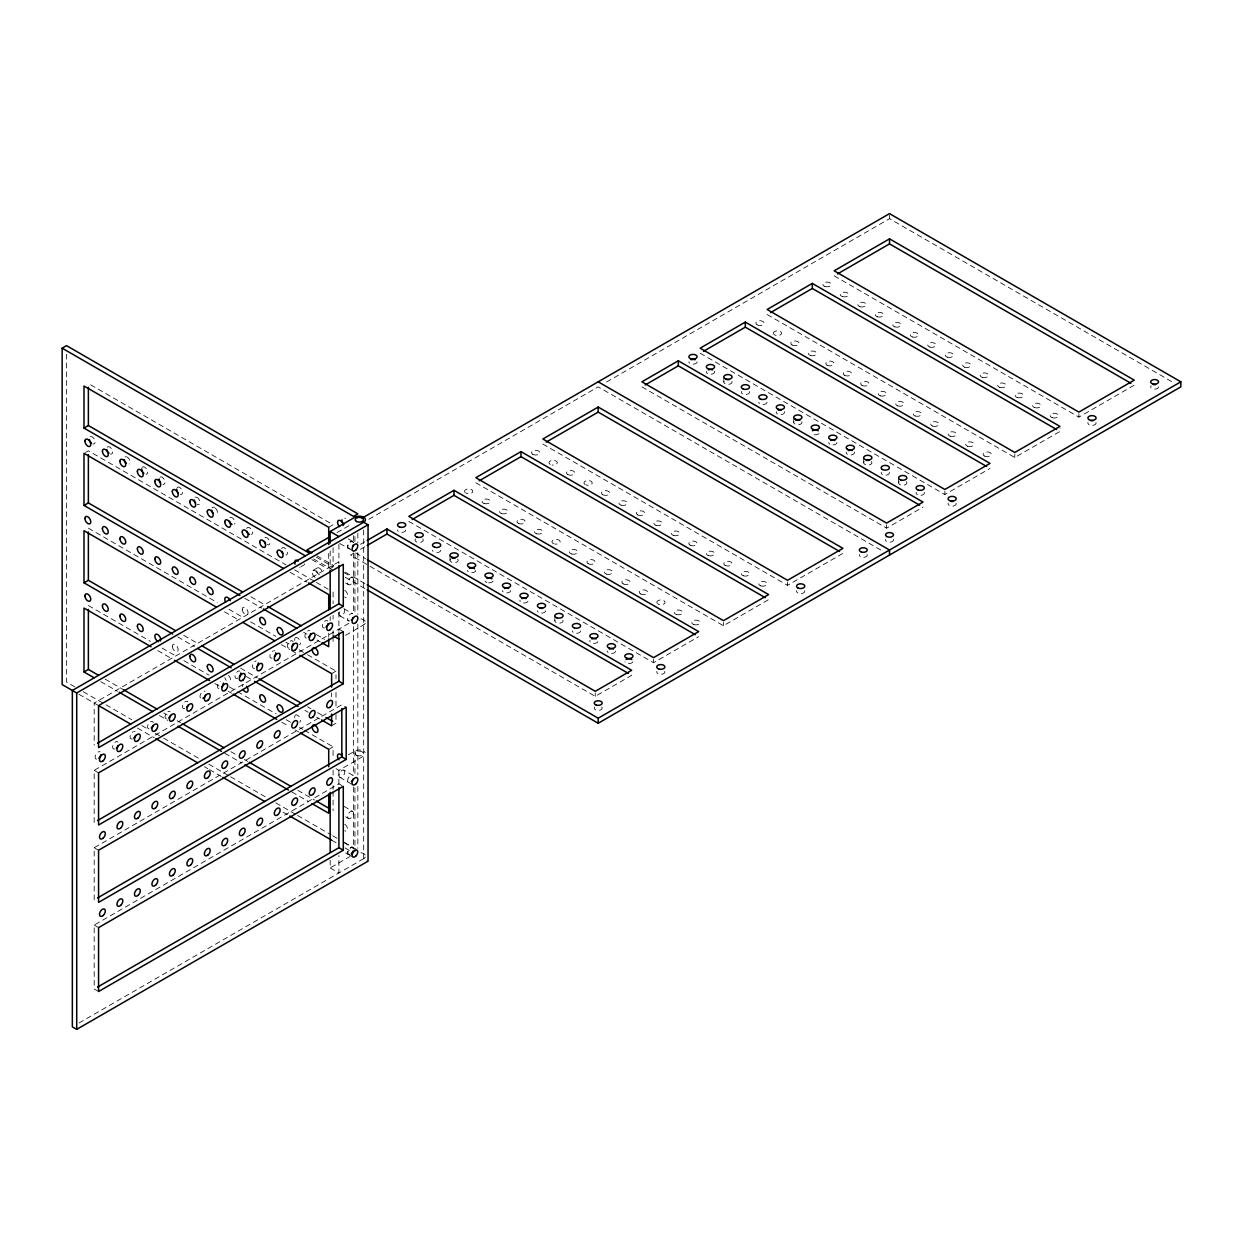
<?xml version="1.0" encoding="UTF-8"?>
<svg xmlns="http://www.w3.org/2000/svg" width="1243" height="1243" viewBox="0 0 1243 1243"><rect width="100%" height="100%" fill="white"/><g stroke="black" fill="none" stroke-linecap="round" stroke-linejoin="round"><path stroke-width="0.75" stroke-dasharray="5 3.75" d="M85.456 452.452L88.377 450.774L286.154 564.959M328.711 527.312L333.077 524.779L88.377 383.497M337.008 532.61L352.064 523.924M368.814 519.294L598.194 386.868L882.825 551.193M606.568 382.036L889.522 218.675L1172.475 382.036M301.117 566.622L304.038 564.943M313.018 570.428L317.385 567.896M360.501 544.279L365.458 541.42M338.904 561.789L94.188 703.072L94.188 745.116M353.882 553.151L350.557 555.062L595.273 696.344L631.693 675.322L631.693 671.966M360.501 549.328L365.458 546.454M333.077 547.712L333.077 566.839L328.711 569.356L328.711 550.245M94.188 822.493L94.188 770.349L349.982 622.681M345.507 635.344L363.671 624.856M331.632 673.644L335.998 671.111L335.998 678.833M94.188 899.87L94.188 847.726L341.825 704.75L346.191 707.283M331.632 725.788L335.998 723.255L335.998 711.664M328.711 749.327L333.077 746.81L333.077 758.432M348.335 754.827L354.939 751.005A6.184 3.574 0 0 1 365.271 752.605M335.998 768.671L338.904 770.349L363.671 756.055A6.184 3.574 0 0 0 365.271 754.454M98.57 991.526L94.188 989.008L94.188 925.087L338.904 783.805L343.286 786.337M408.823 521.423L653.538 662.705L698.706 636.634M542.849 444.046L787.549 585.344L842.909 553.384M641.901 386.868L886.601 528.151L923.021 507.128M700.151 353.23L944.866 494.512L990.034 468.44M834.177 275.853L1078.893 417.135L1134.237 385.19L1134.237 381.819M475.836 482.735L723.457 625.711L768.625 599.639M767.164 314.541L1014.785 457.502L1059.953 431.445L1059.953 428.074M330.172 860.172L330.172 867.909L349.982 856.474M79.039 1022.989L363.671 858.664L368.052 861.181M348.258 538.872L352.624 541.404M339.759 543.486L352.95 550.929M355.591 552.917L365.644 558.729M316.918 555.823L333.652 565.487M345.368 572.246L365.473 583.853M343.891 572.51L352.624 577.56A4.117 2.377 -60 0 1 351.318 583.946A4.117 2.377 -60 0 1 347.745 581.879A4.117 2.377 -60 0 1 352.624 577.56M316.328 557.159L333.077 566.839M313.562 558.93L333.652 570.521M345.368 577.296L365.473 588.902M311.946 559.676L327.033 568.393M345.585 583.014L348.506 584.692M294.529 569.807L314.65 581.413M316.328 582.392L331.415 591.093M290.163 572.324L306.928 582.004M343.876 608.682L352.608 613.731A4.086 2.362 -60 0 0 348.056 617.041A4.086 2.362 -60 0 0 349.811 620.925M339.774 615.767L348.522 620.816M338.904 629.067L343.286 631.584M250.962 596.78L266.033 605.496M316.328 634.52L324.703 639.368M244.902 598.349L261.667 608.013M303.572 632.205L306.928 634.148M316.981 639.959L320.337 641.885M88.377 528.151L217.199 602.529M228.914 609.288L243.97 617.989M250.666 621.857L275.76 636.338M285.797 642.134L289.153 644.06M299.19 649.871L305.887 653.725M307.549 654.688L335.998 671.111M224.548 611.82L239.604 620.506M281.431 644.666L289.805 649.483M291.468 650.462L298.165 654.315M183.746 635.359L198.802 644.045M240.629 668.19L257.363 677.855M307.549 706.832L310.905 708.774M317.587 712.627L324.283 716.496M177.702 636.913L194.436 646.562M246.3 676.518L252.997 680.372M304.861 710.328L308.202 712.255M316.577 717.087L319.917 719.013M88.377 605.527L150.387 641.326M162.118 648.1L177.205 656.801M183.902 660.686L209.057 675.198M229.163 686.804L235.875 690.673M237.553 691.652L276.101 713.902M286.154 719.713L291.188 722.618M299.563 727.45L302.919 729.392M304.597 730.356L333.077 746.81M157.752 650.617L172.839 659.334M214.744 683.526L219.762 686.431M228.153 691.263L231.493 693.206M281.788 722.23L288.485 726.098M295.197 729.967L298.538 731.909M343.891 770.147A4.117 2.377 -60 0 1 342.586 776.533A4.117 2.377 -60 0 1 339.013 774.467A4.117 2.377 -60 0 1 343.891 770.147L352.624 775.197A4.117 2.377 -60 0 0 348.04 778.538A4.117 2.377 -60 0 0 349.811 782.453M339.759 777.279L352.872 784.861M343.891 806.319L352.624 811.353A4.117 2.377 -60 0 1 351.318 817.739A4.117 2.377 -60 0 1 347.745 815.672A4.117 2.377 -60 0 1 352.624 811.353M345.585 816.806L348.506 818.5M105.127 679.113L123.57 689.756M163.796 712.985L167.152 714.911M177.205 720.722L180.561 722.665M230.841 751.689L237.553 755.558M244.249 759.426L247.606 761.369M297.885 790.393L314.65 800.072M100.761 681.63L117.526 691.31M159.43 715.502L167.805 720.35M224.797 753.242L241.562 762.922M291.841 791.962L308.606 801.626M74.891 686.882L66.516 682.05L66.516 353.385M83.265 691.714L131.82 719.744M141.857 725.555L148.554 729.423M155.251 733.277L161.947 737.146M163.625 738.109L198.787 758.416M208.84 764.212L228.93 775.818M230.608 776.782L265.769 797.089M275.806 802.885L295.896 814.476M297.574 815.455L331.058 834.783M332.736 835.747L337.754 838.652M344.451 842.521L357.844 850.243M343.876 842.474L352.608 847.524M78.899 694.247L98.57 705.589M137.491 728.072L154.241 737.736M204.458 766.745L207.814 768.671M209.492 769.635L221.207 776.409M283.155 812.176L288.174 815.066M331.71 840.206L336.729 843.111M345.103 847.944L351.8 851.797M348.584 854.485L352.965 857.017M345.601 852.931L348.522 854.609M330.172 867.909L338.904 872.959L338.904 855.526M94.188 770.349L98.57 772.866M94.188 847.726L98.57 850.243M94.188 925.087L98.57 927.62M1078.877 413.779L1078.893 417.135M1014.785 454.146L1014.785 457.502M944.866 491.14L944.866 494.512M898.627 477.856L898.627 482.906M889.522 215.303L889.522 218.675M886.601 524.795L886.601 528.151M863.667 457.673L863.667 462.722M793.749 417.306L793.749 422.356M787.549 581.973L787.549 585.344M723.83 376.94L723.83 381.989M723.457 622.339L723.457 625.711M653.538 659.349L653.538 662.705M595.273 692.988L595.273 696.344M554.86 615.782L554.86 620.832M449.982 555.233L449.982 560.282M363.671 530L363.671 858.664M357.844 533.185L357.844 542.849M357.844 552.514L357.844 614.384M357.844 624.048L357.844 774.855M357.844 786.446L357.844 848.316M354.939 536.572L354.939 542.383M354.939 553.99L354.939 614.011M354.939 751.005L354.939 776.176M354.939 787.798L354.939 851.673M353.478 535.702L353.478 541.513M353.478 553.104L353.478 613.032M353.478 626.565L353.478 775.43M353.478 787.037L353.478 848.907M338.904 544.294L338.904 563.654M338.904 612.053L338.904 631.413M338.904 770.349L338.904 785.84M335.998 692.351L335.998 709.737M333.077 592.056L333.077 603.647M333.077 615.238L333.077 619.092M333.077 630.683L333.077 634.551M333.077 636.478L333.077 644.2M333.077 770.054L333.077 775.865M333.077 785.545L333.077 789.414M333.077 791.356L333.077 810.716M331.632 692.957L331.632 696.81M330.172 550.867L330.172 568.284M330.172 616.683L330.172 620.568M328.711 633.215L328.711 637.069M1158.569 386.884A3.947 2.284 0 0 1 1153.582 389.075A3.947 2.284 0 0 1 1151.189 385.734M1095.969 422.418A4.117 2.377 0 0 1 1091.991 425.401A4.117 2.377 0 0 1 1088.013 422.418M956.085 503.166A4.086 2.362 0 0 1 952.138 506.134A4.086 2.362 0 0 1 948.191 503.166M893.36 539.338A3.978 2.3 0 0 1 889.522 542.228A3.978 2.3 0 0 1 885.684 539.338M697.105 361.806A4.117 2.377 0 0 1 692.988 364.183A4.117 2.377 0 0 1 688.871 361.806M714.445 371.284A4.117 2.377 0 0 1 710.468 374.283A4.117 2.377 0 0 1 706.49 371.284M731.925 381.368A4.117 2.377 0 0 1 730.449 383.885A4.117 2.377 0 0 1 725.881 384.056M725.026 383.667A4.117 2.377 0 0 1 723.97 381.368M749.405 391.467A4.117 2.377 0 0 1 745.427 394.466A4.117 2.377 0 0 1 741.449 391.467M767.024 402.173A4.117 2.377 0 0 1 762.907 404.55A4.117 2.377 0 0 1 758.789 402.173M784.364 411.651A4.117 2.377 0 0 1 780.386 414.649A4.117 2.377 0 0 1 776.409 411.651M801.844 421.75A4.117 2.377 0 0 1 800.368 424.251A4.117 2.377 0 0 1 795.8 424.422M794.945 424.034A4.117 2.377 0 0 1 793.889 421.75M818.919 433.636A4.117 2.377 0 0 1 811.772 433.636M836.943 442.539A4.117 2.377 0 0 1 831.753 444.839M829.904 444.217A4.117 2.377 0 0 1 828.708 442.539M854.283 452.017A4.117 2.377 0 0 1 850.305 455.016A4.117 2.377 0 0 1 846.328 452.017M871.359 461.541A4.117 2.377 0 0 1 867.785 465.1A4.117 2.377 0 0 1 864.211 461.541M889.242 472.2A4.117 2.377 0 0 1 885.265 475.199A4.117 2.377 0 0 1 881.287 472.2M906.318 481.725A4.117 2.377 0 0 1 902.744 485.283A4.117 2.377 0 0 1 899.171 481.725M924.202 492.383A4.117 2.377 0 0 1 920.224 495.382A4.117 2.377 0 0 1 916.246 492.383M773.488 333.823A4.117 2.377 0 0 1 778.196 330.871A4.117 2.377 0 0 1 780.853 334.585A4.117 2.377 0 0 1 773.907 334.398M867.101 554.487A3.947 2.284 0 0 1 863.279 557.361A3.947 2.284 0 0 1 859.457 554.487M804.641 590.611A4.117 2.377 0 0 1 800.663 593.61A4.117 2.377 0 0 1 796.685 590.611M664.756 671.36A4.086 2.362 0 0 1 660.81 674.327A4.086 2.362 0 0 1 656.863 671.36M601.643 706.972A3.978 2.3 0 0 1 598.194 710.421A3.978 2.3 0 0 1 594.744 706.972M405.777 530A4.117 2.377 0 0 1 401.66 532.377A4.117 2.377 0 0 1 397.542 530M422.713 538.903A4.117 2.377 0 0 1 419.14 542.476A4.117 2.377 0 0 1 415.566 538.903M440.737 550.183A4.117 2.377 0 0 1 438.189 552.389A4.117 2.377 0 0 1 433.698 551.876M433.046 551.379A4.117 2.377 0 0 1 432.502 550.183M457.673 559.086A4.117 2.377 0 0 1 454.099 562.659A4.117 2.377 0 0 1 450.525 559.086M475.696 570.366A4.117 2.377 0 0 1 471.579 572.743A4.117 2.377 0 0 1 467.461 570.366M493.036 581.071A4.117 2.377 0 0 1 487.986 582.765M486.992 582.516A4.117 2.377 0 0 1 485.081 581.071M510.655 590.549A4.117 2.377 0 0 1 506.538 592.927A4.117 2.377 0 0 1 502.421 590.549M527.995 601.27A4.117 2.377 0 0 1 522.946 602.948A4.117 2.377 0 0 1 520.04 600.027M545.615 610.733A4.117 2.377 0 0 1 541.497 613.125A4.117 2.377 0 0 1 537.38 610.733M562.955 620.21A4.117 2.377 0 0 1 558.977 623.209A4.117 2.377 0 0 1 555 620.21M580.574 630.916A4.117 2.377 0 0 1 576.457 633.308A4.117 2.377 0 0 1 572.339 630.916M597.914 641.637A4.117 2.377 0 0 1 592.864 643.315A4.117 2.377 0 0 1 589.959 640.394M615.534 651.099A4.117 2.377 0 0 1 611.416 653.492A4.117 2.377 0 0 1 607.299 651.099M632.873 661.82A4.117 2.377 0 0 1 628.896 663.576A4.117 2.377 0 0 1 624.918 661.82M656.957 602.948A4.117 2.377 0 0 1 661.664 599.981A4.117 2.377 0 0 1 664.321 603.694A4.117 2.377 0 0 1 657.376 603.523M554.005 543.844A4.117 2.377 0 0 1 553.694 539.835A4.117 2.377 0 0 1 560.127 541.358A4.117 2.377 0 0 1 555 544.077M465.1 492.508A4.117 2.377 0 0 1 468.3 488.95A4.117 2.377 0 0 1 472.542 492.135A4.117 2.377 0 0 1 465.752 493.005M585.189 484.599A4.117 2.377 0 0 1 586.696 480.668A4.117 2.377 0 0 1 592.212 483.123A4.117 2.377 0 0 1 586.043 484.972M550.229 464.4A4.117 2.377 0 0 1 551.41 460.563A4.117 2.377 0 0 1 557.252 462.52A4.117 2.377 0 0 1 552.078 465.022M365.271 623.256A6.184 3.574 0 0 1 363.671 624.856M360.905 618.89A6.184 3.574 0 0 1 365.271 621.407M349.811 548.645A4.117 2.377 -60 0 1 348.506 543.781A4.117 2.377 -60 0 1 353.385 542.476M344.327 609.101A4.086 2.362 -60 0 1 341.825 615.565A4.086 2.362 -60 0 1 339.323 612.007M365.271 857.064A6.184 3.574 0 0 1 363.671 858.664M360.905 852.682A6.184 3.574 0 0 1 365.271 855.215M349.811 854.733A4.086 2.362 -60 0 1 348.522 849.886A4.086 2.362 -60 0 1 353.354 848.581M349.842 548.52A3.978 2.3 -60 0 1 348.568 543.812A3.978 2.3 -60 0 1 353.276 542.554M349.842 854.594A3.947 2.284 -60 0 1 348.584 849.932A3.947 2.284 -60 0 1 353.261 848.674M96.581 759.162A4.117 2.377 -60 0 1 95.727 754.687A4.117 2.377 -60 0 1 100.108 751.844M114.776 749.001A4.117 2.377 -60 0 1 113.206 744.604A4.117 2.377 -60 0 1 118.038 742.18M132.255 738.917A4.117 2.377 -60 0 1 130.111 736.446A4.117 2.377 -60 0 1 133.001 731.863M133.762 731.537A4.117 2.377 -60 0 1 135.067 731.661M149.02 728.88A4.117 2.377 -60 0 1 148.709 723.488A4.117 2.377 -60 0 1 153.293 722.634M166.5 718.796A4.117 2.377 -60 0 1 165.645 714.321A4.117 2.377 -60 0 1 170.027 711.478M184.694 708.634A4.117 2.377 -60 0 1 183.125 704.237A4.117 2.377 -60 0 1 187.957 701.813M200.403 697.991A4.117 2.377 -60 0 1 201.148 693.206A4.117 2.377 -60 0 1 204.986 691.294M218.939 688.513A4.117 2.377 -60 0 1 217.587 685.514A4.117 2.377 -60 0 1 220.399 681.397M237.879 678.041A4.117 2.377 -60 0 1 235.191 674.933A4.117 2.377 -60 0 1 239.946 671.111M254.613 668.268A4.117 2.377 -60 0 1 252.547 665.331A4.117 2.377 -60 0 1 256.12 660.903M272.093 658.168A4.117 2.377 -60 0 1 269.949 655.714A4.117 2.377 -60 0 1 272.839 651.13M273.6 650.804A4.117 2.377 -60 0 1 274.905 650.928M288.858 648.147A4.117 2.377 -60 0 1 288.547 642.755A4.117 2.377 -60 0 1 293.13 641.901M306.337 638.063A4.117 2.377 -60 0 1 305.483 633.588A4.117 2.377 -60 0 1 309.864 630.745M324.532 627.901A4.117 2.377 -60 0 1 322.962 623.504A4.117 2.377 -60 0 1 327.795 621.08M344.731 518.176A3.978 2.3 60 0 1 345.461 518.704M344.731 590.378A4.086 2.362 60 0 1 347.636 595.397A4.086 2.362 60 0 1 344.731 597.06M344.731 824.295A3.947 2.284 60 0 1 347.527 829.128A3.947 2.284 60 0 1 344.731 830.744M90.149 436.713A4.117 2.377 60 0 1 94.732 440.053A4.117 2.377 60 0 1 92.976 443.953M107.178 447.231A4.117 2.377 60 0 1 112.01 449.655A4.117 2.377 60 0 1 110.456 454.052M125.108 456.896A4.117 2.377 60 0 1 125.714 456.709M126.429 456.771A4.117 2.377 60 0 1 129.692 460.236A4.117 2.377 60 0 1 129.241 464.027M142.137 467.415A4.117 2.377 60 0 1 146.721 469.357A4.117 2.377 60 0 1 146.115 474.313M160.067 477.079A4.117 2.377 60 0 1 164.651 480.419A4.117 2.377 60 0 1 162.895 484.335M177.096 487.598A4.117 2.377 60 0 1 181.929 490.022A4.117 2.377 60 0 1 180.375 494.419M196.347 497.138A4.117 2.377 60 0 1 199.983 502.048A4.117 2.377 60 0 1 197.093 504.192M195.027 497.262A4.117 2.377 60 0 1 195.633 497.076M212.056 507.781A4.117 2.377 60 0 1 214.573 507.548M215.334 508.107A4.117 2.377 60 0 1 217.463 512.147A4.117 2.377 60 0 1 216.033 514.68M229.986 517.445A4.117 2.377 60 0 1 233.824 519.372A4.117 2.377 60 0 1 234.57 524.142M246.72 528.601A4.117 2.377 60 0 1 250.993 529.036A4.117 2.377 60 0 1 251.599 534.676M264.945 537.629A4.117 2.377 60 0 1 269.7 541.466A4.117 2.377 60 0 1 267.012 544.558M281.679 548.784A4.117 2.377 60 0 1 286.263 549.639A4.117 2.377 60 0 1 285.952 555.046M304.784 563.871A4.117 2.377 60 0 1 304.488 564.524M319.451 574.841A4.117 2.377 60 0 1 316.545 569.791A4.117 2.377 60 0 1 319.451 568.113A4.117 2.377 60 0 1 322.372 573.147M300.122 567.041A4.117 2.377 60 0 1 299.656 567.476M315.085 577.358A4.117 2.377 60 0 1 312.179 572.029A4.117 2.377 60 0 1 315.582 570.972A4.117 2.377 60 0 1 317.897 576.488M294.793 640.518A4.117 2.377 60 0 1 294.793 638.778M295.073 638.141A4.117 2.377 60 0 1 299.377 639.632A4.117 2.377 60 0 1 299.656 644.837M294.793 717.895A4.117 2.377 60 0 1 294.793 716.154M295.073 715.502A4.117 2.377 60 0 1 299.377 716.993A4.117 2.377 60 0 1 299.656 722.214M242.245 686.68A4.117 2.377 60 0 1 242.354 685.872M242.634 685.235A4.117 2.377 60 0 1 243.706 684.613M228.432 675.462A4.117 2.377 60 0 1 230.592 679.952A4.117 2.377 60 0 1 228.432 681.956M226.226 680.356A4.117 2.377 60 0 1 224.874 677.528M984.316 455.995A4.117 2.377 0 0 0 991.215 454.938A4.117 2.377 0 0 0 986.165 452.017A4.117 2.377 0 0 0 984.316 455.995M967.691 446.284A4.117 2.377 0 0 0 973.875 444.217A4.117 2.377 0 0 0 967.691 442.166A4.117 2.377 0 0 0 967.691 446.284M950.211 436.2A4.117 2.377 0 0 0 956.395 434.133A4.117 2.377 0 0 0 950.211 432.067A4.117 2.377 0 0 0 950.211 436.2M932.732 426.1A4.117 2.377 0 0 0 938.916 424.034A4.117 2.377 0 0 0 932.732 421.983A4.117 2.377 0 0 0 932.732 426.1M915.252 416.001A4.117 2.377 0 0 0 921.436 413.95A4.117 2.377 0 0 0 915.252 411.884A4.117 2.377 0 0 0 915.252 416.001M897.772 405.917A4.117 2.377 0 0 0 903.956 403.851A4.117 2.377 0 0 0 897.772 401.8A4.117 2.377 0 0 0 897.772 405.917M880.293 395.818A4.117 2.377 0 0 0 886.477 393.767A4.117 2.377 0 0 0 880.293 391.7A4.117 2.377 0 0 0 880.293 395.818M861.958 385.361A4.117 2.377 0 0 0 868.857 384.289A4.117 2.377 0 0 0 863.807 381.368A4.117 2.377 0 0 0 861.958 385.361M844.479 375.262A4.117 2.377 0 0 0 851.377 374.19A4.117 2.377 0 0 0 846.328 371.284A4.117 2.377 0 0 0 844.479 375.262M826.999 365.178A4.117 2.377 0 0 0 833.898 364.106A4.117 2.377 0 0 0 828.848 361.185A4.117 2.377 0 0 0 826.999 365.178M810.374 355.451A4.117 2.377 0 0 0 816.558 353.4A4.117 2.377 0 0 0 810.374 351.334A4.117 2.377 0 0 0 810.374 355.451M792.04 344.995A4.117 2.377 0 0 0 798.938 343.923A4.117 2.377 0 0 0 793.889 341.002A4.117 2.377 0 0 0 792.04 344.995M757.08 324.811A4.117 2.377 0 0 0 763.979 323.739A4.117 2.377 0 0 0 758.929 320.818A4.117 2.377 0 0 0 757.08 324.811M1052.168 417.695A4.117 2.377 0 0 0 1058.352 415.628A4.117 2.377 0 0 0 1052.168 413.577A4.117 2.377 0 0 0 1052.168 417.695M1034.689 407.595A4.117 2.377 0 0 0 1040.873 405.544A4.117 2.377 0 0 0 1034.689 403.478A4.117 2.377 0 0 0 1034.689 407.595M1017.209 397.511A4.117 2.377 0 0 0 1023.393 395.445A4.117 2.377 0 0 0 1017.209 393.394A4.117 2.377 0 0 0 1017.209 397.511M999.729 387.412A4.117 2.377 0 0 0 1005.913 385.361A4.117 2.377 0 0 0 999.729 383.295A4.117 2.377 0 0 0 999.729 387.412M982.25 377.328A4.117 2.377 0 0 0 988.434 375.262A4.117 2.377 0 0 0 982.25 373.211A4.117 2.377 0 0 0 982.25 377.328M964.77 367.229A4.117 2.377 0 0 0 970.954 365.178A4.117 2.377 0 0 0 964.77 363.111A4.117 2.377 0 0 0 964.77 367.229M947.29 357.145A4.117 2.377 0 0 0 953.474 355.078A4.117 2.377 0 0 0 947.29 353.028A4.117 2.377 0 0 0 947.29 357.145M929.811 347.046A4.117 2.377 0 0 0 935.995 344.995A4.117 2.377 0 0 0 929.811 342.928A4.117 2.377 0 0 0 929.811 347.046M912.331 336.962A4.117 2.377 0 0 0 918.515 334.895A4.117 2.377 0 0 0 912.331 332.829A4.117 2.377 0 0 0 912.331 336.962M894.851 326.862A4.117 2.377 0 0 0 901.035 324.811A4.117 2.377 0 0 0 894.851 322.745A4.117 2.377 0 0 0 894.851 326.862M877.372 316.779A4.117 2.377 0 0 0 883.555 314.712A4.117 2.377 0 0 0 877.372 312.646A4.117 2.377 0 0 0 877.372 316.779M859.892 306.679A4.117 2.377 0 0 0 866.076 304.628A4.117 2.377 0 0 0 859.892 302.562A4.117 2.377 0 0 0 859.892 306.679M842.412 296.595A4.117 2.377 0 0 0 848.596 294.529A4.117 2.377 0 0 0 842.412 292.462A4.117 2.377 0 0 0 842.412 296.595M824.932 286.496A4.117 2.377 0 0 0 831.116 284.429A4.117 2.377 0 0 0 824.932 282.379A4.117 2.377 0 0 0 824.932 286.496M693.843 624.576A4.117 2.377 0 0 0 700.027 622.51A4.117 2.377 0 0 0 693.843 620.459A4.117 2.377 0 0 0 693.843 624.576M676.363 614.477A4.117 2.377 0 0 0 682.547 612.426A4.117 2.377 0 0 0 676.363 610.36A4.117 2.377 0 0 0 676.363 614.477M640.549 593.921A4.117 2.377 0 0 0 647.448 592.849A4.117 2.377 0 0 0 642.398 589.943A4.117 2.377 0 0 0 640.549 593.921M623.069 583.822A4.117 2.377 0 0 0 629.968 582.765A4.117 2.377 0 0 0 624.918 579.844A4.117 2.377 0 0 0 623.069 583.822M606.444 574.111A4.117 2.377 0 0 0 612.628 572.06A4.117 2.377 0 0 0 606.444 569.993A4.117 2.377 0 0 0 606.444 574.111M588.11 563.638A4.117 2.377 0 0 0 595.009 562.582A4.117 2.377 0 0 0 589.959 559.661A4.117 2.377 0 0 0 588.11 563.638M571.485 553.927A4.117 2.377 0 0 0 577.669 551.876A4.117 2.377 0 0 0 571.485 549.81A4.117 2.377 0 0 0 571.485 553.927M536.525 533.744A4.117 2.377 0 0 0 542.709 531.693A4.117 2.377 0 0 0 536.525 529.627A4.117 2.377 0 0 0 536.525 533.744M518.191 523.272A4.117 2.377 0 0 0 525.09 522.215A4.117 2.377 0 0 0 520.04 519.294A4.117 2.377 0 0 0 518.191 523.272M501.566 513.561A4.117 2.377 0 0 0 507.75 511.51A4.117 2.377 0 0 0 501.566 509.444A4.117 2.377 0 0 0 501.566 513.561M484.086 503.477A4.117 2.377 0 0 0 490.27 501.411A4.117 2.377 0 0 0 484.086 499.344A4.117 2.377 0 0 0 484.086 503.477M760.84 585.888A4.117 2.377 0 0 0 767.024 583.822A4.117 2.377 0 0 0 760.84 581.771A4.117 2.377 0 0 0 760.84 585.888M743.361 575.789A4.117 2.377 0 0 0 749.545 573.738A4.117 2.377 0 0 0 743.361 571.671A4.117 2.377 0 0 0 743.361 575.789M725.026 565.332A4.117 2.377 0 0 0 731.925 564.26A4.117 2.377 0 0 0 726.875 561.339A4.117 2.377 0 0 0 725.026 565.332M708.401 555.605A4.117 2.377 0 0 0 714.585 553.555A4.117 2.377 0 0 0 708.401 551.488A4.117 2.377 0 0 0 708.401 555.605M690.067 545.149A4.117 2.377 0 0 0 696.966 544.077A4.117 2.377 0 0 0 691.916 541.156A4.117 2.377 0 0 0 690.067 545.149M673.442 535.422A4.117 2.377 0 0 0 679.626 533.371A4.117 2.377 0 0 0 673.442 531.305A4.117 2.377 0 0 0 673.442 535.422M655.962 525.338A4.117 2.377 0 0 0 662.146 523.272A4.117 2.377 0 0 0 655.962 521.221A4.117 2.377 0 0 0 655.962 525.338M637.628 514.866A4.117 2.377 0 0 0 644.527 513.794A4.117 2.377 0 0 0 639.477 510.889A4.117 2.377 0 0 0 637.628 514.866M621.003 505.155A4.117 2.377 0 0 0 627.187 503.089A4.117 2.377 0 0 0 621.003 501.038A4.117 2.377 0 0 0 621.003 505.155M602.669 494.683A4.117 2.377 0 0 0 609.567 493.611A4.117 2.377 0 0 0 604.518 490.705A4.117 2.377 0 0 0 602.669 494.683M567.709 474.5A4.117 2.377 0 0 0 574.608 473.428A4.117 2.377 0 0 0 569.558 470.522A4.117 2.377 0 0 0 567.709 474.5M532.75 454.316A4.117 2.377 0 0 0 539.648 453.244A4.117 2.377 0 0 0 534.599 450.339A4.117 2.377 0 0 0 532.75 454.316M356.508 755.278A4.117 2.377 0 0 0 363.329 754.066A4.117 2.377 0 0 0 358.093 751.254A4.117 2.377 0 0 0 356.508 755.278M242.245 609.319A4.117 2.377 60 0 0 246.627 614.757A4.117 2.377 60 0 0 246.627 608.93A4.117 2.377 60 0 0 242.245 609.319M172.326 646.313A4.117 2.377 60 0 0 176.708 651.752A4.117 2.377 60 0 0 176.708 645.925A4.117 2.377 60 0 0 172.326 646.313"/><path stroke-width="1.5" d="M62.15 348.18L66.516 345.647L357.844 513.856L353.478 516.373L62.15 348.18L62.15 684.567L76.709 692.972L368.052 524.779L368.052 861.181L76.709 1029.375L72.343 1026.858L72.343 690.455L363.671 522.262L368.052 524.779M328.711 544.512L328.711 527.312L83.996 386.014L83.996 428.074L88.377 425.541L309.616 553.29M283.466 568.455L83.996 453.307L83.996 505.435L88.377 502.918L242.571 591.948M216.173 606.988L83.996 530.668L83.996 582.812L88.377 580.295L175.372 630.527M151.04 646.748L83.996 608.045L83.996 671.966L88.377 669.433L98.43 675.244M330.172 543.129L330.172 531.507L354.939 517.212A6.184 3.574 0 0 1 363.671 517.212A6.184 3.574 0 0 1 363.671 522.262M328.634 537.458L306.866 550.012L311.884 552.917M362.117 518.113L889.522 213.625L1180.85 381.819L1180.85 386.868L598.194 723.255L367.136 589.866M367.12 540.456L386.977 528.99L631.693 670.272L595.273 691.294L367.322 559.692M453.99 490.301L408.823 516.373L653.538 657.656L698.706 631.599L453.99 490.301L453.99 495.351L695.35 634.707M520.988 451.629L475.836 477.685L723.457 620.661L768.625 594.589L520.988 451.629L520.988 456.663L765.268 597.697M598.194 407.051L542.849 439.012L787.549 580.295L842.909 548.334L598.194 407.051L598.194 412.101L839.553 551.441M678.305 360.796L641.901 381.819L886.601 523.101L923.021 502.079L678.305 360.796L678.305 365.846L919.665 505.186M745.318 322.108L700.151 348.18L944.866 489.462L990.034 463.39L745.318 322.108L745.318 327.158L986.678 466.498M812.316 283.42L767.164 309.491L1014.785 452.468L1059.953 426.396L812.316 283.42L812.316 288.469L1056.597 429.503M889.522 238.858L834.177 270.803L1078.877 412.101L1134.237 380.14L889.522 238.858L889.522 243.892L1130.881 383.248M367.12 545.506L386.977 534.039L628.337 673.395M412.179 519.496L453.99 495.351M479.176 480.808L520.988 456.663M546.19 442.12L598.194 412.101M645.21 384.957L678.305 365.846M703.507 351.287L745.318 327.158M770.505 312.614L812.316 288.469M837.518 273.926L889.522 243.892M97.544 743.19L338.904 603.834L343.286 606.351L343.286 564.306L98.57 705.589L98.57 747.649L343.286 606.351M97.544 820.551L338.904 681.211L343.286 683.728L343.286 631.584L98.57 772.866L98.57 825.01L343.286 683.728M97.544 897.928L341.825 756.894L346.191 759.426L346.191 707.283L98.57 850.243L98.57 902.387L346.191 759.426M97.544 987.082L338.904 847.726L343.286 850.243L343.286 786.337L98.57 927.62L98.57 991.526L343.286 850.243M367.136 584.816L598.194 718.205L1180.85 381.819M598.194 381.819L889.522 550.012L889.522 555.062M330.172 531.507L338.904 536.556M83.996 428.074L305.25 555.807M308.606 582.967L328.711 594.589L328.711 610.033M333.077 635.794L338.904 639.151M267.711 606.46L301.241 625.819M83.996 505.435L239.883 595.444M263.345 608.992L296.875 628.337M322.015 642.849L328.711 646.733L328.711 638.995M242.944 622.448L274.734 640.798M299.843 655.279L331.632 673.644L331.632 687.161M202.143 645.972L233.933 664.337M259.026 678.818L300.868 702.979M325.961 717.46L332.658 721.328M83.996 582.812L172.684 634.008M197.777 648.504L231.245 667.817M254.66 681.35L298.165 706.459M321.595 719.977L331.632 725.788L331.632 714.197M174.517 660.297L209.71 680.62M233.171 694.169L276.754 719.324M300.216 732.873L328.711 749.327L328.711 766.76M123.57 689.756L157.084 709.116M182.239 723.628L224.144 747.82M249.284 762.332L291.188 786.524M316.328 801.051L328.059 807.81M83.996 671.966L94.064 677.761M119.204 692.273L152.718 711.633M177.858 726.145L221.44 751.316M244.902 764.865L288.485 790.02M311.946 803.568L328.711 813.248L328.711 793.873M98.989 705.838L130.795 724.203M155.903 738.699L197.761 762.876M222.885 777.372L264.743 801.533M289.852 816.045L331.71 840.206M598.194 718.205L598.194 723.255M386.977 528.99L386.977 534.039M341.825 708.619L341.825 756.894M338.904 565.596L338.904 604.316M338.904 632.92L338.904 681.211M338.904 787.689L338.904 847.788M330.172 570.226L330.172 608.946M330.172 792.413L330.172 852.418M88.377 387.319L88.377 425.541M88.377 454.643L88.377 502.918M88.377 532.004L88.377 580.295M88.377 609.396L88.377 669.433M76.709 692.972L76.709 1029.375M1090.934 420.724A4.117 2.377 0 0 1 1093.063 420.724M1153.582 384.677A3.947 2.284 0 0 1 1155.633 384.677M951.081 501.488A4.086 2.362 0 0 1 953.195 501.488M690.922 359.755A4.117 2.377 0 0 1 695.055 359.755M708.401 369.839A4.117 2.377 0 0 1 712.534 369.839M726.875 379.69A4.117 2.377 0 0 1 729.019 379.69M778.32 410.206A4.117 2.377 0 0 1 781.459 409.972M795.8 420.305A4.117 2.377 0 0 1 799.933 420.305M812.425 430.762A4.117 2.377 0 0 1 818.251 430.762M830.759 440.488A4.117 2.377 0 0 1 834.892 440.488M848.239 450.572A4.117 2.377 0 0 1 852.372 450.572M866.713 460.423A4.117 2.377 0 0 1 868.857 460.423M452.032 558.216A4.117 2.377 0 0 1 455.171 557.983M469.512 568.315A4.117 2.377 0 0 1 474.484 568.688M486.992 578.399A4.117 2.377 0 0 1 491.964 578.787M504.472 588.498A4.117 2.377 0 0 1 508.605 588.498M521.951 598.582A4.117 2.377 0 0 1 526.084 598.582M540.425 608.448A4.117 2.377 0 0 1 542.569 608.448M591.87 638.949A4.117 2.377 0 0 1 596.003 638.949M609.35 649.048A4.117 2.377 0 0 1 613.483 649.048M625.975 659.52A4.117 2.377 0 0 1 631.801 659.52M352.624 546.159A4.117 2.377 -60 0 0 353.09 545.195A3.978 2.3 -60 0 1 352.561 546.112M353.074 617.491A4.086 2.362 -60 0 1 352.608 618.455M352.018 619.325A4.086 2.362 -60 0 1 351.318 620.071M353.09 778.988A4.117 2.377 -60 0 1 351.318 781.583M353.074 851.284A4.086 2.362 -60 0 1 352.608 852.247M352.018 853.118A4.086 2.362 -60 0 1 351.318 853.863A3.947 2.284 -60 0 0 351.955 853.055M352.981 851.284A3.947 2.284 -60 0 1 352.546 852.201M100.854 754.656A4.117 2.377 -60 0 1 98.803 758.23M118.038 745.536A4.117 2.377 -60 0 1 116.283 748.131M135.518 735.452A4.117 2.377 -60 0 1 133.762 738.031M152.998 725.353A4.117 2.377 -60 0 1 151.242 727.947M170.477 715.269A4.117 2.377 -60 0 1 168.722 717.848M187.957 705.169A4.117 2.377 -60 0 1 186.901 707.018M205.437 695.086A4.117 2.377 -60 0 1 204.38 696.935M203.681 697.665A4.117 2.377 -60 0 1 202.92 698.224M223.32 683.091A4.117 2.377 -60 0 1 221.86 686.835M240.8 672.991A4.117 2.377 -60 0 1 239.34 676.751M258.28 662.907A4.117 2.377 -60 0 1 256.819 666.652M275.76 652.808A4.117 2.377 -60 0 1 274.299 656.568M293.13 643.641A4.117 2.377 -60 0 1 291.779 646.469M310.61 633.557A4.117 2.377 -60 0 1 308.559 637.115M328.09 623.458A4.117 2.377 -60 0 1 326.039 627.031M344.016 524.142A3.978 2.3 60 0 1 342.742 522.573M342.307 521.64A3.978 2.3 60 0 1 341.918 519.792M342.213 755.433A4.117 2.377 60 0 1 341.825 753.538M91.469 443.083A4.117 2.377 60 0 1 89.403 439.525M108.949 453.182A4.117 2.377 60 0 1 106.882 449.609M126.429 463.266A4.117 2.377 60 0 1 124.362 459.708M143.908 473.365A4.117 2.377 60 0 1 142.588 471.734M142.137 470.771A4.117 2.377 60 0 1 141.749 468.875M160.673 482.719A4.117 2.377 60 0 1 160.067 481.833M159.617 480.87A4.117 2.377 60 0 1 159.228 478.959M178.153 492.803A4.117 2.377 60 0 1 177.547 491.917M177.096 490.954A4.117 2.377 60 0 1 176.708 489.058M195.633 502.902A4.117 2.377 60 0 1 195.027 502.017M194.576 501.053A4.117 2.377 60 0 1 194.281 500.074M213.112 512.986A4.117 2.377 60 0 1 211.761 510.158M232.053 524.375A4.117 2.377 60 0 1 231.307 523.831M230.592 523.085A4.117 2.377 60 0 1 229.535 521.237M249.532 534.459A4.117 2.377 60 0 1 248.786 533.915M248.072 533.169A4.117 2.377 60 0 1 247.015 531.32M265.551 543.269A4.117 2.377 60 0 1 264.495 541.42M283.031 553.353A4.117 2.377 60 0 1 281.975 551.504M338.904 759.815A4.117 2.377 60 0 1 338.049 754.361A4.117 2.377 60 0 1 342.431 756.552M339.634 526.659A3.978 2.3 60 0 1 337.599 521.78A3.978 2.3 60 0 1 340.613 520.848A3.978 2.3 60 0 1 343.177 525.571M295.073 564.12A4.117 2.377 60 0 1 295.29 560.515A4.117 2.377 60 0 1 298.351 561.09M313.624 647.603A4.117 2.377 60 0 1 317.944 652.435A4.117 2.377 60 0 1 314.572 654.377A4.117 2.377 60 0 1 312.552 648.224M225.62 602.094A4.117 2.377 60 0 1 225.915 597.215A4.117 2.377 60 0 1 230.204 600.68M313.624 724.98A4.117 2.377 60 0 1 317.897 729.486A4.117 2.377 60 0 1 315.085 732.096A4.117 2.377 60 0 1 312.273 726.238M312.552 725.601A4.117 2.377 60 0 1 313.018 725.166M246.627 686.291A4.117 2.377 60 0 1 247.481 691.745A4.117 2.377 60 0 1 243.1 689.554M158.514 641.59A4.117 2.377 60 0 1 154.847 636.23A4.117 2.377 60 0 1 158.514 635.095A4.117 2.377 60 0 1 160.285 641.046M886.71 536.51A3.978 2.3 0 0 0 893.36 535.469A3.978 2.3 0 0 0 888.496 532.657A3.978 2.3 0 0 0 886.71 536.51M950.087 500.774A4.086 2.362 0 0 0 956.224 498.723A4.086 2.362 0 0 0 950.087 496.687A4.086 2.362 0 0 0 950.087 500.774M1152.634 383.807A3.947 2.284 0 0 0 1158.569 381.834A3.947 2.284 0 0 0 1152.634 379.861A3.947 2.284 0 0 0 1152.634 383.807M1089.086 419.668A4.117 2.377 0 0 0 1095.969 418.596A4.117 2.377 0 0 0 1090.934 415.69A4.117 2.377 0 0 0 1089.086 419.668M690.922 358.823A4.117 2.377 0 0 0 697.105 356.757A4.117 2.377 0 0 0 690.922 354.706A4.117 2.377 0 0 0 690.922 358.823M708.401 368.907A4.117 2.377 0 0 0 714.585 366.856A4.117 2.377 0 0 0 708.401 364.789A4.117 2.377 0 0 0 708.401 368.907M725.881 379.006A4.117 2.377 0 0 0 732.065 376.94A4.117 2.377 0 0 0 725.881 374.889A4.117 2.377 0 0 0 725.881 379.006M743.361 389.09A4.117 2.377 0 0 0 749.545 387.039A4.117 2.377 0 0 0 743.361 384.973A4.117 2.377 0 0 0 743.361 389.09M759.986 398.817A4.117 2.377 0 0 0 766.884 397.744A4.117 2.377 0 0 0 761.835 394.839A4.117 2.377 0 0 0 759.986 398.817M778.32 409.273A4.117 2.377 0 0 0 784.504 407.222A4.117 2.377 0 0 0 778.32 405.156A4.117 2.377 0 0 0 778.32 409.273M794.945 419A4.117 2.377 0 0 0 801.844 417.928A4.117 2.377 0 0 0 796.794 415.022A4.117 2.377 0 0 0 794.945 419M813.279 429.472A4.117 2.377 0 0 0 819.463 427.406A4.117 2.377 0 0 0 813.279 425.339A4.117 2.377 0 0 0 813.279 429.472M830.759 439.556A4.117 2.377 0 0 0 836.943 437.489A4.117 2.377 0 0 0 830.759 435.438A4.117 2.377 0 0 0 830.759 439.556M847.384 449.267A4.117 2.377 0 0 0 854.283 448.21A4.117 2.377 0 0 0 849.233 445.289A4.117 2.377 0 0 0 847.384 449.267M865.718 459.739A4.117 2.377 0 0 0 871.902 457.673A4.117 2.377 0 0 0 865.718 455.622A4.117 2.377 0 0 0 865.718 459.739M882.344 469.45A4.117 2.377 0 0 0 889.242 468.393A4.117 2.377 0 0 0 884.193 465.472A4.117 2.377 0 0 0 882.344 469.45M900.678 479.922A4.117 2.377 0 0 0 906.862 477.856A4.117 2.377 0 0 0 900.678 475.805A4.117 2.377 0 0 0 900.678 479.922M918.157 490.022A4.117 2.377 0 0 0 924.341 487.955A4.117 2.377 0 0 0 918.157 485.889A4.117 2.377 0 0 0 918.157 490.022M596.205 705.061A3.978 2.3 0 0 0 602.171 703.072A3.978 2.3 0 0 0 596.205 701.083A3.978 2.3 0 0 0 596.205 705.061M658.759 668.967A4.086 2.362 0 0 0 664.896 666.932A4.086 2.362 0 0 0 658.759 664.881A4.086 2.362 0 0 0 658.759 668.967M861.306 552.001A3.947 2.284 0 0 0 867.241 550.028A3.947 2.284 0 0 0 861.306 548.054A3.947 2.284 0 0 0 861.306 552.001M797.757 587.861A4.117 2.377 0 0 0 804.641 586.789A4.117 2.377 0 0 0 799.606 583.884A4.117 2.377 0 0 0 797.757 587.861M399.593 527.016A4.117 2.377 0 0 0 405.777 524.966A4.117 2.377 0 0 0 399.593 522.899A4.117 2.377 0 0 0 399.593 527.016M417.073 537.116A4.117 2.377 0 0 0 423.257 535.049A4.117 2.377 0 0 0 417.073 532.983A4.117 2.377 0 0 0 417.073 537.116M434.553 547.2A4.117 2.377 0 0 0 440.737 545.149A4.117 2.377 0 0 0 434.553 543.082A4.117 2.377 0 0 0 434.553 547.2M452.032 557.299A4.117 2.377 0 0 0 458.216 555.233A4.117 2.377 0 0 0 452.032 553.182A4.117 2.377 0 0 0 452.032 557.299M469.512 567.383A4.117 2.377 0 0 0 475.696 565.332A4.117 2.377 0 0 0 469.512 563.265A4.117 2.377 0 0 0 469.512 567.383M486.992 577.482A4.117 2.377 0 0 0 493.176 575.416A4.117 2.377 0 0 0 486.992 573.365A4.117 2.377 0 0 0 486.992 577.482M504.472 587.566A4.117 2.377 0 0 0 510.655 585.515A4.117 2.377 0 0 0 504.472 583.449A4.117 2.377 0 0 0 504.472 587.566M521.951 597.665A4.117 2.377 0 0 0 528.135 595.599A4.117 2.377 0 0 0 521.951 593.548A4.117 2.377 0 0 0 521.951 597.665M539.431 607.749A4.117 2.377 0 0 0 545.615 605.698A4.117 2.377 0 0 0 539.431 603.632A4.117 2.377 0 0 0 539.431 607.749M556.911 617.849A4.117 2.377 0 0 0 563.095 615.782A4.117 2.377 0 0 0 556.911 613.731A4.117 2.377 0 0 0 556.911 617.849M574.39 627.933A4.117 2.377 0 0 0 580.574 625.882A4.117 2.377 0 0 0 574.39 623.815A4.117 2.377 0 0 0 574.39 627.933M591.87 638.032A4.117 2.377 0 0 0 598.054 635.965A4.117 2.377 0 0 0 591.87 633.914A4.117 2.377 0 0 0 591.87 638.032M609.35 648.116A4.117 2.377 0 0 0 615.534 646.065A4.117 2.377 0 0 0 609.35 643.998A4.117 2.377 0 0 0 609.35 648.116M626.829 658.215A4.117 2.377 0 0 0 633.013 656.149A4.117 2.377 0 0 0 626.829 654.098A4.117 2.377 0 0 0 626.829 658.215M356.508 521.485A4.117 2.377 0 0 0 363.329 520.273A4.117 2.377 0 0 0 358.093 517.461A4.117 2.377 0 0 0 356.508 521.485M355.653 856.287A3.947 2.284 -60 0 0 356.912 850.165A3.947 2.284 -60 0 0 352.235 854.314A3.947 2.284 -60 0 0 355.653 856.287M355.684 784.1A4.117 2.377 -60 0 0 356.99 777.714A4.117 2.377 -60 0 0 352.126 782.033A4.117 2.377 -60 0 0 355.684 784.1M355.684 622.588A4.086 2.362 -60 0 0 356.974 616.248A4.086 2.362 -60 0 0 352.142 620.537A4.086 2.362 -60 0 0 355.684 622.588M355.669 550.214A3.978 2.3 -60 0 0 356.927 544.046A3.978 2.3 -60 0 0 352.22 548.21A3.978 2.3 -60 0 0 355.669 550.214M103.169 760.747A4.117 2.377 -60 0 0 104.474 754.361A4.117 2.377 -60 0 0 99.595 758.681A4.117 2.377 -60 0 0 103.169 760.747M120.649 750.648A4.117 2.377 -60 0 0 121.954 744.277A4.117 2.377 -60 0 0 117.075 748.597A4.117 2.377 -60 0 0 120.649 750.648M138.128 740.564A4.117 2.377 -60 0 0 139.434 734.178A4.117 2.377 -60 0 0 134.555 738.497A4.117 2.377 -60 0 0 138.128 740.564M155.608 730.464A4.117 2.377 -60 0 0 156.913 724.094A4.117 2.377 -60 0 0 152.034 728.414A4.117 2.377 -60 0 0 155.608 730.464M173.088 720.381A4.117 2.377 -60 0 0 174.393 713.995A4.117 2.377 -60 0 0 169.514 718.314A4.117 2.377 -60 0 0 173.088 720.381M190.567 710.281A4.117 2.377 -60 0 0 191.873 703.911A4.117 2.377 -60 0 0 186.994 708.23A4.117 2.377 -60 0 0 190.567 710.281M208.047 700.197A4.117 2.377 -60 0 0 209.352 693.812A4.117 2.377 -60 0 0 204.473 698.131A4.117 2.377 -60 0 0 208.047 700.197M225.527 690.098A4.117 2.377 -60 0 0 226.832 683.728A4.117 2.377 -60 0 0 221.953 688.047A4.117 2.377 -60 0 0 225.527 690.098M243.007 680.014A4.117 2.377 -60 0 0 244.312 673.628A4.117 2.377 -60 0 0 239.433 677.948A4.117 2.377 -60 0 0 243.007 680.014M260.486 669.915A4.117 2.377 -60 0 0 261.791 663.544A4.117 2.377 -60 0 0 256.913 667.864A4.117 2.377 -60 0 0 260.486 669.915M277.966 659.831A4.117 2.377 -60 0 0 279.271 653.445A4.117 2.377 -60 0 0 274.392 657.765A4.117 2.377 -60 0 0 277.966 659.831M295.446 649.732A4.117 2.377 -60 0 0 296.751 643.346A4.117 2.377 -60 0 0 291.872 647.681A4.117 2.377 -60 0 0 295.446 649.732M312.925 639.648A4.117 2.377 -60 0 0 314.23 633.262A4.117 2.377 -60 0 0 309.352 637.581A4.117 2.377 -60 0 0 312.925 639.648M330.405 629.548A4.117 2.377 -60 0 0 331.71 623.163A4.117 2.377 -60 0 0 326.831 627.497A4.117 2.377 -60 0 0 330.405 629.548M330.405 706.925A4.117 2.377 -60 0 0 331.71 700.539A4.117 2.377 -60 0 0 326.831 704.859A4.117 2.377 -60 0 0 330.405 706.925M312.925 717.009A4.117 2.377 -60 0 0 314.23 710.639A4.117 2.377 -60 0 0 309.352 714.958A4.117 2.377 -60 0 0 312.925 717.009M295.446 727.108A4.117 2.377 -60 0 0 296.751 720.722A4.117 2.377 -60 0 0 291.872 725.042A4.117 2.377 -60 0 0 295.446 727.108M277.966 737.192A4.117 2.377 -60 0 0 279.271 730.822A4.117 2.377 -60 0 0 274.392 735.141A4.117 2.377 -60 0 0 277.966 737.192M260.486 747.292A4.117 2.377 -60 0 0 261.791 740.906A4.117 2.377 -60 0 0 256.913 745.225A4.117 2.377 -60 0 0 260.486 747.292M243.007 757.375A4.117 2.377 -60 0 0 244.312 751.005A4.117 2.377 -60 0 0 239.433 755.324A4.117 2.377 -60 0 0 243.007 757.375M225.527 767.475A4.117 2.377 -60 0 0 226.832 761.089A4.117 2.377 -60 0 0 221.953 765.408A4.117 2.377 -60 0 0 225.527 767.475M208.047 777.559A4.117 2.377 -60 0 0 209.352 771.188A4.117 2.377 -60 0 0 204.473 775.508A4.117 2.377 -60 0 0 208.047 777.559M190.567 787.658A4.117 2.377 -60 0 0 191.873 781.272A4.117 2.377 -60 0 0 186.994 785.592A4.117 2.377 -60 0 0 190.567 787.658M173.088 797.757A4.117 2.377 -60 0 0 174.393 791.371A4.117 2.377 -60 0 0 169.514 795.691A4.117 2.377 -60 0 0 173.088 797.757M155.608 807.841A4.117 2.377 -60 0 0 156.913 801.455A4.117 2.377 -60 0 0 152.034 805.775A4.117 2.377 -60 0 0 155.608 807.841M138.128 817.941A4.117 2.377 -60 0 0 139.434 811.555A4.117 2.377 -60 0 0 134.555 815.874A4.117 2.377 -60 0 0 138.128 817.941M120.649 828.024A4.117 2.377 -60 0 0 121.954 821.639A4.117 2.377 -60 0 0 117.075 825.958A4.117 2.377 -60 0 0 120.649 828.024M103.169 838.124A4.117 2.377 -60 0 0 104.474 831.738A4.117 2.377 -60 0 0 99.595 836.057A4.117 2.377 -60 0 0 103.169 838.124M330.405 784.302A4.117 2.377 -60 0 0 331.71 777.916A4.117 2.377 -60 0 0 326.831 782.235A4.117 2.377 -60 0 0 330.405 784.302M312.925 794.386A4.117 2.377 -60 0 0 314.23 788A4.117 2.377 -60 0 0 309.352 792.319A4.117 2.377 -60 0 0 312.925 794.386M295.446 804.485A4.117 2.377 -60 0 0 296.751 798.099A4.117 2.377 -60 0 0 291.872 802.419A4.117 2.377 -60 0 0 295.446 804.485M277.966 814.569A4.117 2.377 -60 0 0 279.271 808.183A4.117 2.377 -60 0 0 274.392 812.518A4.117 2.377 -60 0 0 277.966 814.569M260.486 824.668A4.117 2.377 -60 0 0 261.791 818.282A4.117 2.377 -60 0 0 256.913 822.602A4.117 2.377 -60 0 0 260.486 824.668M243.007 834.752A4.117 2.377 -60 0 0 244.312 828.366A4.117 2.377 -60 0 0 239.433 832.701A4.117 2.377 -60 0 0 243.007 834.752M225.527 844.852A4.117 2.377 -60 0 0 226.832 838.466A4.117 2.377 -60 0 0 221.953 842.785A4.117 2.377 -60 0 0 225.527 844.852M208.047 854.935A4.117 2.377 -60 0 0 209.352 848.549A4.117 2.377 -60 0 0 204.473 852.884A4.117 2.377 -60 0 0 208.047 854.935M190.567 865.035A4.117 2.377 -60 0 0 191.873 858.649A4.117 2.377 -60 0 0 186.994 862.968A4.117 2.377 -60 0 0 190.567 865.035M173.088 875.119A4.117 2.377 -60 0 0 174.393 868.733A4.117 2.377 -60 0 0 169.514 873.068A4.117 2.377 -60 0 0 173.088 875.119M155.608 885.218A4.117 2.377 -60 0 0 156.913 878.832A4.117 2.377 -60 0 0 152.034 883.151A4.117 2.377 -60 0 0 155.608 885.218M138.128 895.302A4.117 2.377 -60 0 0 139.434 888.916A4.117 2.377 -60 0 0 134.555 893.251A4.117 2.377 -60 0 0 138.128 895.302M120.649 905.401A4.117 2.377 -60 0 0 121.954 899.015A4.117 2.377 -60 0 0 117.075 903.335A4.117 2.377 -60 0 0 120.649 905.401M103.169 915.485A4.117 2.377 -60 0 0 104.474 909.099A4.117 2.377 -60 0 0 99.595 913.434A4.117 2.377 -60 0 0 103.169 915.485M84.928 441.11A4.117 2.377 60 0 0 89.31 446.548A4.117 2.377 60 0 0 89.31 440.721A4.117 2.377 60 0 0 84.928 441.11M102.408 451.209A4.117 2.377 60 0 0 106.789 456.647A4.117 2.377 60 0 0 106.789 450.821A4.117 2.377 60 0 0 102.408 451.209M119.887 461.293A4.117 2.377 60 0 0 124.269 466.731A4.117 2.377 60 0 0 124.269 460.904A4.117 2.377 60 0 0 119.887 461.293M137.367 471.392A4.117 2.377 60 0 0 141.749 476.83A4.117 2.377 60 0 0 141.749 471.004A4.117 2.377 60 0 0 137.367 471.392M154.847 481.492A4.117 2.377 60 0 0 159.228 486.914A4.117 2.377 60 0 0 159.228 481.088A4.117 2.377 60 0 0 154.847 481.492M172.326 491.575A4.117 2.377 60 0 0 176.708 497.014A4.117 2.377 60 0 0 176.708 491.187A4.117 2.377 60 0 0 172.326 491.575M189.806 501.675A4.117 2.377 60 0 0 194.188 507.097A4.117 2.377 60 0 0 194.188 501.271A4.117 2.377 60 0 0 189.806 501.675M207.286 511.759A4.117 2.377 60 0 0 211.667 517.197A4.117 2.377 60 0 0 211.667 511.37A4.117 2.377 60 0 0 207.286 511.759M224.765 521.858A4.117 2.377 60 0 0 229.147 527.281A4.117 2.377 60 0 0 229.147 521.454A4.117 2.377 60 0 0 224.765 521.858M242.245 531.942A4.117 2.377 60 0 0 246.627 537.38A4.117 2.377 60 0 0 246.627 531.553A4.117 2.377 60 0 0 242.245 531.942M259.725 542.041A4.117 2.377 60 0 0 264.106 547.464A4.117 2.377 60 0 0 264.106 541.637A4.117 2.377 60 0 0 259.725 542.041M277.205 552.125A4.117 2.377 60 0 0 281.586 557.563A4.117 2.377 60 0 0 281.586 551.737A4.117 2.377 60 0 0 277.205 552.125M277.205 629.502A4.117 2.377 60 0 0 281.586 634.94A4.117 2.377 60 0 0 281.586 629.113A4.117 2.377 60 0 0 277.205 629.502M259.725 619.402A4.117 2.377 60 0 0 264.106 624.841A4.117 2.377 60 0 0 264.106 619.014A4.117 2.377 60 0 0 259.725 619.402M207.286 589.135A4.117 2.377 60 0 0 211.667 594.574A4.117 2.377 60 0 0 211.667 588.747A4.117 2.377 60 0 0 207.286 589.135M189.806 579.036A4.117 2.377 60 0 0 194.188 584.474A4.117 2.377 60 0 0 194.188 578.648A4.117 2.377 60 0 0 189.806 579.036M172.326 568.952A4.117 2.377 60 0 0 176.708 574.39A4.117 2.377 60 0 0 176.708 568.564A4.117 2.377 60 0 0 172.326 568.952M154.847 558.853A4.117 2.377 60 0 0 159.228 564.291A4.117 2.377 60 0 0 159.228 558.464A4.117 2.377 60 0 0 154.847 558.853M137.367 548.769A4.117 2.377 60 0 0 141.749 554.207A4.117 2.377 60 0 0 141.749 548.381A4.117 2.377 60 0 0 137.367 548.769M119.887 538.67A4.117 2.377 60 0 0 124.269 544.108A4.117 2.377 60 0 0 124.269 538.281A4.117 2.377 60 0 0 119.887 538.67M102.408 528.586A4.117 2.377 60 0 0 106.789 534.024A4.117 2.377 60 0 0 106.789 528.197A4.117 2.377 60 0 0 102.408 528.586M84.928 518.486A4.117 2.377 60 0 0 89.31 523.924A4.117 2.377 60 0 0 89.31 518.098A4.117 2.377 60 0 0 84.928 518.486M277.205 706.863A4.117 2.377 60 0 0 281.586 712.301A4.117 2.377 60 0 0 281.586 706.475A4.117 2.377 60 0 0 277.205 706.863M259.725 696.779A4.117 2.377 60 0 0 264.106 702.217A4.117 2.377 60 0 0 264.106 696.391A4.117 2.377 60 0 0 259.725 696.779M207.286 666.497A4.117 2.377 60 0 0 211.667 671.935A4.117 2.377 60 0 0 211.667 666.108A4.117 2.377 60 0 0 207.286 666.497M189.806 656.413A4.117 2.377 60 0 0 194.188 661.851A4.117 2.377 60 0 0 194.188 656.024A4.117 2.377 60 0 0 189.806 656.413M137.367 626.13A4.117 2.377 60 0 0 141.749 631.568A4.117 2.377 60 0 0 141.749 625.742A4.117 2.377 60 0 0 137.367 626.13M119.887 616.046A4.117 2.377 60 0 0 124.269 621.484A4.117 2.377 60 0 0 124.269 615.658A4.117 2.377 60 0 0 119.887 616.046M102.408 605.947A4.117 2.377 60 0 0 106.789 611.385A4.117 2.377 60 0 0 106.789 605.559A4.117 2.377 60 0 0 102.408 605.947M84.928 595.863A4.117 2.377 60 0 0 89.31 601.301A4.117 2.377 60 0 0 89.31 595.475A4.117 2.377 60 0 0 84.928 595.863"/></g></svg>
